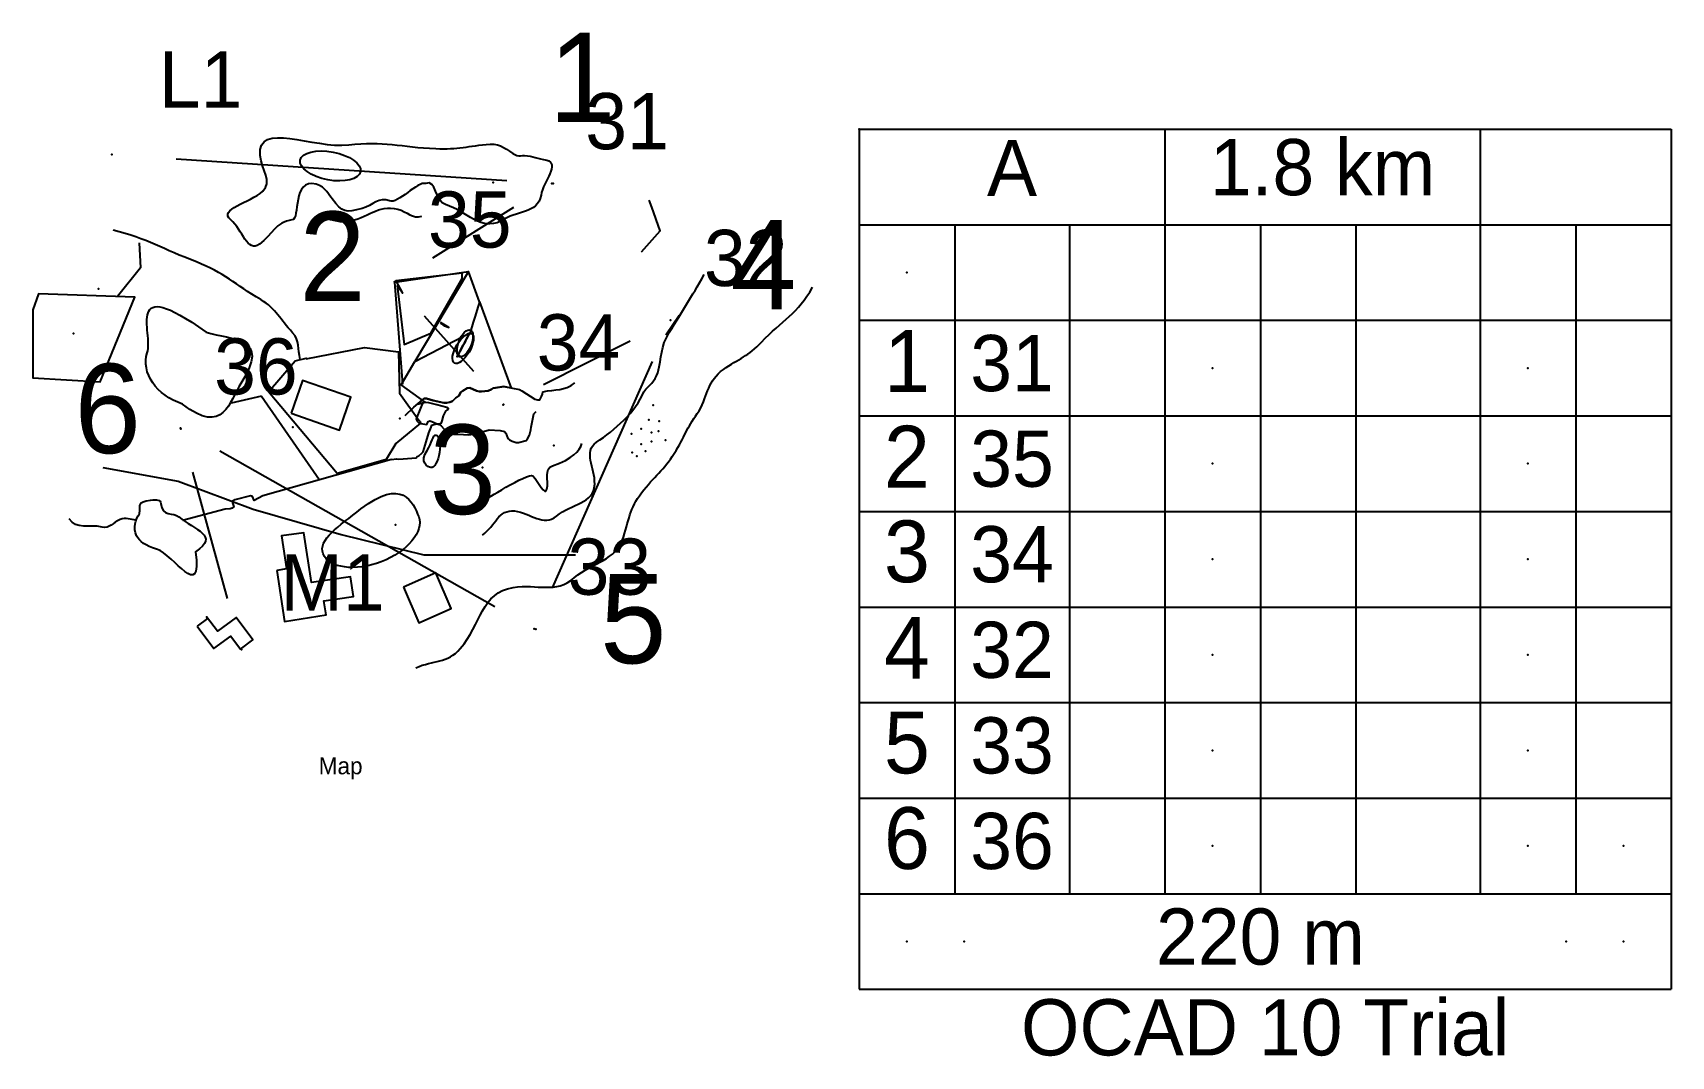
# Model space of a CAD drawing. Extents: x -322 to 1222, y -478 to 486.
import ezdxf

# ---------------------------------------------------------------- set-up
doc = ezdxf.new("R2010")
doc.units = 0

msp = doc.modelspace()

# ---------------------------------------------------------------- linework, layer by layer
at = {"layer": '101000'}
for points, knots in [([(102, 12.6), (114, 21.6), (117, 37.2), (132, 35.4), (147.75, 33.45), (159.3, 20.25), (171.6, 30.6), (186, 42.6), (206.7, 41.85), (207.6, 60.6), (208.2, 76.35), (196.2, 91.2), (209.4, 100.2), (226.05, 111.45), (246.6, 128.55), (253.8, 147.6), (259.05, 154.35), (264.45, 156.75), (267, 165.6), (271.2, 180.6), (269.4, 189.9), (277.8, 203.4), (291.15, 225), (298.05, 235.8), (310.8, 258)], [0, 0, 0, 0, 1, 1, 1, 2, 2, 2, 3, 3, 3, 4, 4, 4, 5, 5, 5, 6, 6, 6, 7, 7, 7, 8, 8, 8, 8]), ([(39, -112.2), (55.8, -105), (69, -108.15), (81, -94.2), (100.8, -71.25), (100.65, -41.4), (130.8, -36.6), (153.75, -33), (170.7, -42.9), (188.4, -27.6), (206.55, -12), (227.4, -12.15), (234.6, 10.8), (240.3, 29.25), (241.5, 40.2), (253.8, 55.2), (265.95, 70.05), (274.5, 75.75), (284.4, 92.4), (292.95, 107.25), (295.65, 115.8), (306, 129.6), (314.55, 145.35), (313.95, 158.1), (328.8, 168.6), (343.2, 178.8), (352.65, 181.35), (364.8, 194.4), (384, 214.95), (399.15, 221.25), (412.8, 246)], [0, 0, 0, 0, 1, 1, 1, 2, 2, 2, 3, 3, 3, 4, 4, 4, 5, 5, 5, 6, 6, 6, 7, 7, 7, 8, 8, 8, 9, 9, 9, 10, 10, 10, 10]), ([(58.2, 106.8), (54.9, 107.4), (54.45, 99.45), (49.8, 92.4), (42, 81.6), (50.1, 76.65), (53.4, 76.2), (56.4, 75.6), (60.15, 82.2), (61.5, 90.45), (62.85, 99), (61.2, 106.35), (58.2, 106.8)], [0, 0, 0, 0, 1, 1, 1, 2, 2, 2, 3, 3, 3, 4, 4, 4, 4]), ([(-48.15, -4.95), (-42.75, -18.6), (-18.15, -21.9), (6.6, -12.45), (31.2, -2.85), (47.1, 16.2), (41.85, 29.85), (36.6, 43.5), (26.4, 67.8), (-12.6, 37.35), (-33.45, 20.7), (-53.4, 8.7), (-48.15, -4.95)], [0, 0, 0, 0, 1, 1, 1, 2, 2, 2, 3, 3, 3, 4, 4, 4, 4])]:
    msp.add_open_spline(points, degree=3, knots=knots, dxfattribs=at)
at = {"layer": '102000'}
msp.add_open_spline([(48.45, 343.65), (58.05, 348.3), (57.45, 326.7), (67.05, 323.85), (87.9, 317.55), (99.45, 298.95), (119.25, 308.25), (133.65, 318.75), (154.05, 314.85), (157.05, 332.85), (159.15, 346.05), (175.35, 362.4), (162.45, 365.85), (153.45, 366.75), (149.7, 370.05), (141.45, 370.05), (138.45, 370.05), (137.1, 369.6), (134.25, 370.05), (123.9, 375.45), (119.4, 381.6), (109.05, 380.85), (88.65, 379.05), (78.45, 375.75), (58.05, 376.65), (25.05, 378), (8.4, 384.15), (-24.15, 380.25), (-57.6, 376.05), (-110.55, 403.5), (-107.55, 370.05), (-106.5, 356.55), (-95.25, 345.45), (-105.15, 336.45), (-117.15, 325.65), (-147.6, 319.8), (-135.15, 309.45), (-124.35, 300.3), (-119.55, 278.1), (-108.15, 286.65), (-96, 295.65), (-92.85, 307.8), (-77.55, 309.45), (-69.3, 310.05), (-78.15, 349.05), (-54.75, 343.05), (-45.75, 340.65), (-42.15, 331.65), (-39.75, 329.25), (-29.7, 316.5), (-27.3, 315.75), (-11.55, 320.25), (-1.35, 323.1), (4.35, 331.5), (14.25, 327.45), (22.2, 324), (40.8, 346.5), (48.45, 343.65)], degree=3, knots=[0, 0, 0, 0, 1, 1, 1, 2, 2, 2, 3, 3, 3, 4, 4, 4, 5, 5, 5, 6, 6, 6, 7, 7, 7, 8, 8, 8, 9, 9, 9, 10, 10, 10, 11, 11, 11, 12, 12, 12, 13, 13, 13, 14, 14, 14, 15, 15, 15, 16, 16, 16, 17, 17, 17, 18, 18, 18, 19, 19, 19, 19], dxfattribs=at)
msp.add_open_spline([(48.45, 343.65), (58.05, 348.3), (57.45, 326.7), (67.05, 323.85), (87.9, 317.55), (99.45, 298.95), (119.25, 308.25), (133.65, 318.75), (154.05, 314.85), (157.05, 332.85), (159.15, 346.05), (175.35, 362.4), (162.45, 365.85), (153.45, 366.75), (149.7, 370.05), (141.45, 370.05), (138.45, 370.05), (137.1, 369.6), (134.25, 370.05), (123.9, 375.45), (119.4, 381.6), (109.05, 380.85), (88.65, 379.05), (78.45, 375.75), (58.05, 376.65), (25.05, 378), (8.4, 384.15), (-24.15, 380.25), (-57.6, 376.05), (-110.55, 403.5), (-107.55, 370.05), (-106.5, 356.55), (-95.25, 345.45), (-105.15, 336.45), (-117.15, 325.65), (-147.6, 319.8), (-135.15, 309.45), (-124.35, 300.3), (-119.55, 278.1), (-108.15, 286.65), (-96, 295.65), (-92.85, 307.8), (-77.55, 309.45), (-69.3, 310.05), (-78.15, 349.05), (-54.75, 343.05), (-45.75, 340.65), (-42.15, 331.65), (-39.75, 329.25), (-29.7, 316.5), (-27.3, 315.75), (-11.55, 320.25), (-1.35, 323.1), (4.35, 331.5), (14.25, 327.45), (22.2, 324), (40.8, 346.5), (48.45, 343.65)], degree=3, knots=[0, 0, 0, 0, 1, 1, 1, 2, 2, 2, 3, 3, 3, 4, 4, 4, 5, 5, 5, 6, 6, 6, 7, 7, 7, 8, 8, 8, 9, 9, 9, 10, 10, 10, 11, 11, 11, 12, 12, 12, 13, 13, 13, 14, 14, 14, 15, 15, 15, 16, 16, 16, 17, 17, 17, 18, 18, 18, 19, 19, 19, 19], dxfattribs=at)
at = {"layer": '103000'}
msp.add_open_spline([(108, 48.6), (99.6, 42.6), (145.2, 72.3), (149.4, 68.4), (154.65, 63.3), (160.8, 48.6), (162.6, 55.8), (164.7, 64.65), (159.3, 74.85), (168, 78), (187.2, 84.6), (193.05, 91.65), (195.6, 99)], degree=3, knots=[0, 0, 0, 0, 1, 1, 1, 2, 2, 2, 3, 3, 3, 4, 4, 4, 4], dxfattribs=at)
at = {"layer": '106000'}
msp.add_open_spline([(-51.15, 312.45), (-40.95, 310.65), (-35.85, 306.9), (-25.35, 308.25), (-6, 310.5), (3.15, 324.6), (22.05, 319.65), (31.2, 317.1), (35.7, 310.2), (44.85, 313.05)], degree=3, knots=[0, 0, 0, 0, 1, 1, 1, 2, 2, 2, 3, 3, 3, 3], dxfattribs=at)
at = {"layer": '116000'}
msp.add_point((-182.55, 113.25), dxfattribs=at)
at = {"layer": '14003'}
msp.add_point((555.75, -370.05), dxfattribs=at)
msp.add_point((555.75, -370.05), dxfattribs=at)
msp.add_point((555.75, -370.05), dxfattribs=at)
msp.add_point((555.75, -370.05), dxfattribs=at)
at = {"layer": '15001'}
msp.add_point((501.75, 259.95), dxfattribs=at)
msp.add_point((501.75, 259.95), dxfattribs=at)
msp.add_point((501.75, 259.95), dxfattribs=at)
msp.add_point((501.75, 259.95), dxfattribs=at)
at = {"layer": '15002'}
msp.add_point((501.75, -370.05), dxfattribs=at)
msp.add_point((501.75, -370.05), dxfattribs=at)
msp.add_point((501.75, -370.05), dxfattribs=at)
msp.add_point((501.75, -370.05), dxfattribs=at)
at = {"layer": '15003'}
msp.add_point((1176.75, -370.05), dxfattribs=at)
msp.add_point((1176.75, -370.05), dxfattribs=at)
msp.add_point((1176.75, -370.05), dxfattribs=at)
msp.add_point((1176.75, -370.05), dxfattribs=at)
at = {"layer": '15004'}
msp.add_point((1122.75, -370.05), dxfattribs=at)
msp.add_point((1122.75, -370.05), dxfattribs=at)
msp.add_point((1122.75, -370.05), dxfattribs=at)
msp.add_point((1122.75, -370.05), dxfattribs=at)
at = {"layer": '16001'}
for points in [[(456.75, 394.95), (1221.75, 394.95)], [(456.75, 394.95), (1221.75, 394.95)], [(456.75, 394.95), (456.75, 304.95)], [(456.75, 394.95), (1221.75, 394.95)], [(456.75, 394.95), (1221.75, 394.95)], [(456.75, 394.95), (456.75, 304.95)], [(456.75, 394.95), (1221.75, 394.95)], [(456.75, 394.95), (1221.75, 394.95)], [(456.75, 394.95), (456.75, 304.95)], [(456.75, 394.95), (1221.75, 394.95)], [(456.75, 394.95), (1221.75, 394.95)], [(456.75, 394.95), (456.75, 304.95)], [(744.75, 394.95), (744.75, 304.95)], [(744.75, 394.95), (744.75, 304.95)], [(744.75, 394.95), (744.75, 304.95)], [(744.75, 394.95), (744.75, 304.95)], [(1041.75, 394.95), (1041.75, 304.95)], [(1041.75, 394.95), (1041.75, 304.95)], [(1041.75, 394.95), (1041.75, 304.95)], [(1041.75, 394.95), (1041.75, 304.95)], [(1221.75, 394.95), (1221.75, 304.95)], [(1221.75, 394.95), (1221.75, 304.95)], [(1221.75, 394.95), (1221.75, 304.95)], [(1221.75, 394.95), (1221.75, 304.95)], [(456.75, 304.95), (1221.75, 304.95)], [(456.75, 304.95), (1221.75, 304.95)], [(456.75, 304.95), (456.75, 214.95)], [(456.75, 304.95), (1221.75, 304.95)], [(456.75, 304.95), (1221.75, 304.95)], [(456.75, 304.95), (456.75, 214.95)], [(456.75, 304.95), (1221.75, 304.95)], [(456.75, 304.95), (1221.75, 304.95)], [(456.75, 304.95), (456.75, 214.95)], [(456.75, 304.95), (1221.75, 304.95)], [(456.75, 304.95), (1221.75, 304.95)], [(456.75, 304.95), (456.75, 214.95)], [(744.75, 304.95), (744.75, 214.95)], [(744.75, 304.95), (744.75, 214.95)], [(744.75, 304.95), (744.75, 214.95)], [(744.75, 304.95), (744.75, 214.95)], [(1041.75, 304.95), (1041.75, 214.95)], [(1041.75, 304.95), (1041.75, 214.95)], [(1041.75, 304.95), (1041.75, 214.95)], [(1041.75, 304.95), (1041.75, 214.95)], [(1221.75, 304.95), (1221.75, 214.95)], [(1221.75, 304.95), (1221.75, 214.95)], [(1221.75, 304.95), (1221.75, 214.95)], [(1221.75, 304.95), (1221.75, 214.95)], [(456.75, 214.95), (1221.75, 214.95)], [(456.75, 214.95), (456.75, 124.95)], [(456.75, 214.95), (1221.75, 214.95)], [(456.75, 214.95), (456.75, 124.95)], [(456.75, 214.95), (1221.75, 214.95)], [(456.75, 214.95), (456.75, 124.95)], [(456.75, 214.95), (1221.75, 214.95)], [(456.75, 214.95), (456.75, 124.95)], [(744.75, 214.95), (744.75, 124.95)], [(744.75, 214.95), (744.75, 124.95)], [(744.75, 214.95), (744.75, 124.95)], [(744.75, 214.95), (744.75, 124.95)], [(1041.75, 214.95), (1041.75, 124.95)], [(1041.75, 214.95), (1041.75, 124.95)], [(1041.75, 214.95), (1041.75, 124.95)], [(1041.75, 214.95), (1041.75, 124.95)], [(1221.75, 214.95), (1221.75, 124.95)], [(1221.75, 214.95), (1221.75, 124.95)], [(1221.75, 214.95), (1221.75, 124.95)], [(1221.75, 214.95), (1221.75, 124.95)], [(456.75, 124.95), (456.75, 34.95)], [(456.75, 124.95), (456.75, 34.95)], [(456.75, 124.95), (456.75, 34.95)], [(456.75, 124.95), (456.75, 34.95)], [(744.75, 124.95), (744.75, 34.95)], [(744.75, 124.95), (744.75, 34.95)], [(744.75, 124.95), (744.75, 34.95)], [(744.75, 124.95), (744.75, 34.95)], [(1041.75, 124.95), (1041.75, 34.95)], [(1041.75, 124.95), (1041.75, 34.95)], [(1041.75, 124.95), (1041.75, 34.95)], [(1041.75, 124.95), (1041.75, 34.95)], [(1221.75, 124.95), (1221.75, 34.95)], [(1221.75, 124.95), (1221.75, 34.95)], [(1221.75, 124.95), (1221.75, 34.95)], [(1221.75, 124.95), (1221.75, 34.95)], [(456.75, 34.95), (456.75, -55.05)], [(456.75, 34.95), (456.75, -55.05)], [(456.75, 34.95), (456.75, -55.05)], [(456.75, 34.95), (456.75, -55.05)], [(744.75, 34.95), (744.75, -55.05)], [(744.75, 34.95), (744.75, -55.05)], [(744.75, 34.95), (744.75, -55.05)], [(744.75, 34.95), (744.75, -55.05)], [(1041.75, 34.95), (1041.75, -55.05)], [(1041.75, 34.95), (1041.75, -55.05)], [(1041.75, 34.95), (1041.75, -55.05)], [(1041.75, 34.95), (1041.75, -55.05)], [(1221.75, 34.95), (1221.75, -55.05)], [(1221.75, 34.95), (1221.75, -55.05)], [(1221.75, 34.95), (1221.75, -55.05)], [(1221.75, 34.95), (1221.75, -55.05)], [(456.75, -55.05), (1221.75, -55.05)], [(456.75, -55.05), (456.75, -145.05)], [(456.75, -55.05), (1221.75, -55.05)], [(456.75, -55.05), (456.75, -145.05)], [(456.75, -55.05), (1221.75, -55.05)], [(456.75, -55.05), (456.75, -145.05)], [(456.75, -55.05), (1221.75, -55.05)], [(456.75, -55.05), (456.75, -145.05)], [(744.75, -55.05), (744.75, -145.05)], [(744.75, -55.05), (744.75, -145.05)], [(744.75, -55.05), (744.75, -145.05)], [(744.75, -55.05), (744.75, -145.05)], [(1041.75, -55.05), (1041.75, -145.05)], [(1041.75, -55.05), (1041.75, -145.05)], [(1041.75, -55.05), (1041.75, -145.05)], [(1041.75, -55.05), (1041.75, -145.05)], [(1221.75, -55.05), (1221.75, -145.05)], [(1221.75, -55.05), (1221.75, -145.05)], [(1221.75, -55.05), (1221.75, -145.05)], [(1221.75, -55.05), (1221.75, -145.05)], [(456.75, -145.05), (456.75, -235.05)], [(456.75, -145.05), (456.75, -235.05)], [(456.75, -145.05), (456.75, -235.05)], [(456.75, -145.05), (456.75, -235.05)], [(744.75, -145.05), (744.75, -235.05)], [(744.75, -145.05), (744.75, -235.05)], [(744.75, -145.05), (744.75, -235.05)], [(744.75, -145.05), (744.75, -235.05)], [(1041.75, -145.05), (1041.75, -235.05)], [(1041.75, -145.05), (1041.75, -235.05)], [(1041.75, -145.05), (1041.75, -235.05)], [(1041.75, -145.05), (1041.75, -235.05)], [(1221.75, -145.05), (1221.75, -235.05)], [(1221.75, -145.05), (1221.75, -235.05)], [(1221.75, -145.05), (1221.75, -235.05)], [(1221.75, -145.05), (1221.75, -235.05)], [(456.75, -235.05), (456.75, -325.05)], [(456.75, -235.05), (456.75, -325.05)], [(456.75, -235.05), (456.75, -325.05)], [(456.75, -235.05), (456.75, -325.05)], [(744.75, -235.05), (744.75, -325.05)], [(744.75, -235.05), (744.75, -325.05)], [(744.75, -235.05), (744.75, -325.05)], [(744.75, -235.05), (744.75, -325.05)], [(1041.75, -235.05), (1041.75, -325.05)], [(1041.75, -235.05), (1041.75, -325.05)], [(1041.75, -235.05), (1041.75, -325.05)], [(1041.75, -235.05), (1041.75, -325.05)], [(1221.75, -235.05), (1221.75, -325.05)], [(1221.75, -235.05), (1221.75, -325.05)], [(1221.75, -235.05), (1221.75, -325.05)], [(1221.75, -235.05), (1221.75, -325.05)], [(456.75, -325.05), (1221.75, -325.05)], [(456.75, -325.05), (456.75, -415.05)], [(456.75, -325.05), (1221.75, -325.05)], [(456.75, -325.05), (456.75, -415.05)], [(456.75, -325.05), (1221.75, -325.05)], [(456.75, -325.05), (456.75, -415.05)], [(456.75, -325.05), (1221.75, -325.05)], [(456.75, -325.05), (456.75, -415.05)], [(1221.75, -325.05), (1221.75, -415.05)], [(1221.75, -325.05), (1221.75, -415.05)], [(1221.75, -325.05), (1221.75, -415.05)], [(1221.75, -325.05), (1221.75, -415.05)], [(456.75, -415.05), (1221.75, -415.05)], [(456.75, -415.05), (1221.75, -415.05)], [(456.75, -415.05), (1221.75, -415.05)], [(456.75, -415.05), (1221.75, -415.05)]]:
    msp.add_lwpolyline(points, dxfattribs=at)
at = {"layer": '16002'}
for points in [[(546.75, 304.95), (546.75, 214.95)], [(546.75, 304.95), (546.75, 214.95)], [(546.75, 304.95), (546.75, 214.95)], [(546.75, 304.95), (546.75, 214.95)], [(654.75, 304.95), (654.75, 214.95)], [(654.75, 304.95), (654.75, 214.95)], [(654.75, 304.95), (654.75, 214.95)], [(654.75, 304.95), (654.75, 214.95)], [(834.75, 304.95), (834.75, 214.95)], [(834.75, 304.95), (834.75, 214.95)], [(834.75, 304.95), (834.75, 214.95)], [(834.75, 304.95), (834.75, 214.95)], [(924.75, 304.95), (924.75, 214.95)], [(924.75, 304.95), (924.75, 214.95)], [(924.75, 304.95), (924.75, 214.95)], [(924.75, 304.95), (924.75, 214.95)], [(1131.75, 304.95), (1131.75, 214.95)], [(1131.75, 304.95), (1131.75, 214.95)], [(1131.75, 304.95), (1131.75, 214.95)], [(1131.75, 304.95), (1131.75, 214.95)], [(546.75, 214.95), (546.75, 124.95)], [(546.75, 214.95), (546.75, 124.95)], [(546.75, 214.95), (546.75, 124.95)], [(546.75, 214.95), (546.75, 124.95)], [(654.75, 214.95), (654.75, 124.95)], [(654.75, 214.95), (654.75, 124.95)], [(654.75, 214.95), (654.75, 124.95)], [(654.75, 214.95), (654.75, 124.95)], [(834.75, 214.95), (834.75, 124.95)], [(834.75, 214.95), (834.75, 124.95)], [(834.75, 214.95), (834.75, 124.95)], [(834.75, 214.95), (834.75, 124.95)], [(924.75, 214.95), (924.75, 124.95)], [(924.75, 214.95), (924.75, 124.95)], [(924.75, 214.95), (924.75, 124.95)], [(924.75, 214.95), (924.75, 124.95)], [(1131.75, 214.95), (1131.75, 124.95)], [(1131.75, 214.95), (1131.75, 124.95)], [(1131.75, 214.95), (1131.75, 124.95)], [(1131.75, 214.95), (1131.75, 124.95)], [(456.75, 124.95), (1221.75, 124.95)], [(456.75, 124.95), (1221.75, 124.95)], [(456.75, 124.95), (1221.75, 124.95)], [(456.75, 124.95), (1221.75, 124.95)], [(546.75, 124.95), (546.75, 34.95)], [(546.75, 124.95), (546.75, 34.95)], [(546.75, 124.95), (546.75, 34.95)], [(546.75, 124.95), (546.75, 34.95)], [(654.75, 124.95), (654.75, 34.95)], [(654.75, 124.95), (654.75, 34.95)], [(654.75, 124.95), (654.75, 34.95)], [(654.75, 124.95), (654.75, 34.95)], [(834.75, 124.95), (834.75, 34.95)], [(834.75, 124.95), (834.75, 34.95)], [(834.75, 124.95), (834.75, 34.95)], [(834.75, 124.95), (834.75, 34.95)], [(924.75, 124.95), (924.75, 34.95)], [(924.75, 124.95), (924.75, 34.95)], [(924.75, 124.95), (924.75, 34.95)], [(924.75, 124.95), (924.75, 34.95)], [(1131.75, 124.95), (1131.75, 34.95)], [(1131.75, 124.95), (1131.75, 34.95)], [(1131.75, 124.95), (1131.75, 34.95)], [(1131.75, 124.95), (1131.75, 34.95)], [(456.75, 34.95), (1221.75, 34.95)], [(456.75, 34.95), (1221.75, 34.95)], [(456.75, 34.95), (1221.75, 34.95)], [(456.75, 34.95), (1221.75, 34.95)], [(546.75, 34.95), (546.75, -55.05)], [(546.75, 34.95), (546.75, -55.05)], [(546.75, 34.95), (546.75, -55.05)], [(546.75, 34.95), (546.75, -55.05)], [(654.75, 34.95), (654.75, -55.05)], [(654.75, 34.95), (654.75, -55.05)], [(654.75, 34.95), (654.75, -55.05)], [(654.75, 34.95), (654.75, -55.05)], [(834.75, 34.95), (834.75, -55.05)], [(834.75, 34.95), (834.75, -55.05)], [(834.75, 34.95), (834.75, -55.05)], [(834.75, 34.95), (834.75, -55.05)], [(924.75, 34.95), (924.75, -55.05)], [(924.75, 34.95), (924.75, -55.05)], [(924.75, 34.95), (924.75, -55.05)], [(924.75, 34.95), (924.75, -55.05)], [(1131.75, 34.95), (1131.75, -55.05)], [(1131.75, 34.95), (1131.75, -55.05)], [(1131.75, 34.95), (1131.75, -55.05)], [(1131.75, 34.95), (1131.75, -55.05)], [(546.75, -55.05), (546.75, -145.05)], [(546.75, -55.05), (546.75, -145.05)], [(546.75, -55.05), (546.75, -145.05)], [(546.75, -55.05), (546.75, -145.05)], [(654.75, -55.05), (654.75, -145.05)], [(654.75, -55.05), (654.75, -145.05)], [(654.75, -55.05), (654.75, -145.05)], [(654.75, -55.05), (654.75, -145.05)], [(834.75, -55.05), (834.75, -145.05)], [(834.75, -55.05), (834.75, -145.05)], [(834.75, -55.05), (834.75, -145.05)], [(834.75, -55.05), (834.75, -145.05)], [(924.75, -55.05), (924.75, -145.05)], [(924.75, -55.05), (924.75, -145.05)], [(924.75, -55.05), (924.75, -145.05)], [(924.75, -55.05), (924.75, -145.05)], [(1131.75, -55.05), (1131.75, -145.05)], [(1131.75, -55.05), (1131.75, -145.05)], [(1131.75, -55.05), (1131.75, -145.05)], [(1131.75, -55.05), (1131.75, -145.05)], [(456.75, -145.05), (1221.75, -145.05)], [(456.75, -145.05), (1221.75, -145.05)], [(456.75, -145.05), (1221.75, -145.05)], [(456.75, -145.05), (1221.75, -145.05)], [(546.75, -145.05), (546.75, -235.05)], [(546.75, -145.05), (546.75, -235.05)], [(546.75, -145.05), (546.75, -235.05)], [(546.75, -145.05), (546.75, -235.05)], [(654.75, -145.05), (654.75, -235.05)], [(654.75, -145.05), (654.75, -235.05)], [(654.75, -145.05), (654.75, -235.05)], [(654.75, -145.05), (654.75, -235.05)], [(834.75, -145.05), (834.75, -235.05)], [(834.75, -145.05), (834.75, -235.05)], [(834.75, -145.05), (834.75, -235.05)], [(834.75, -145.05), (834.75, -235.05)], [(924.75, -145.05), (924.75, -235.05)], [(924.75, -145.05), (924.75, -235.05)], [(924.75, -145.05), (924.75, -235.05)], [(924.75, -145.05), (924.75, -235.05)], [(1131.75, -145.05), (1131.75, -235.05)], [(1131.75, -145.05), (1131.75, -235.05)], [(1131.75, -145.05), (1131.75, -235.05)], [(1131.75, -145.05), (1131.75, -235.05)], [(456.75, -235.05), (1221.75, -235.05)], [(456.75, -235.05), (1221.75, -235.05)], [(456.75, -235.05), (1221.75, -235.05)], [(456.75, -235.05), (1221.75, -235.05)], [(546.75, -235.05), (546.75, -325.05)], [(546.75, -235.05), (546.75, -325.05)], [(546.75, -235.05), (546.75, -325.05)], [(546.75, -235.05), (546.75, -325.05)], [(654.75, -235.05), (654.75, -325.05)], [(654.75, -235.05), (654.75, -325.05)], [(654.75, -235.05), (654.75, -325.05)], [(654.75, -235.05), (654.75, -325.05)], [(834.75, -235.05), (834.75, -325.05)], [(834.75, -235.05), (834.75, -325.05)], [(834.75, -235.05), (834.75, -325.05)], [(834.75, -235.05), (834.75, -325.05)], [(924.75, -235.05), (924.75, -325.05)], [(924.75, -235.05), (924.75, -325.05)], [(924.75, -235.05), (924.75, -325.05)], [(924.75, -235.05), (924.75, -325.05)], [(1131.75, -235.05), (1131.75, -325.05)], [(1131.75, -235.05), (1131.75, -325.05)], [(1131.75, -235.05), (1131.75, -325.05)], [(1131.75, -235.05), (1131.75, -325.05)]]:
    msp.add_lwpolyline(points, dxfattribs=at)
at = {"layer": '201000'}
msp.add_lwpolyline([(287.25, 219.45), (274.65, 200.85)], dxfattribs=at)
at = {"layer": '202000'}
msp.add_point((789.75, -280.05), dxfattribs=at)
msp.add_point((789.75, -280.05), dxfattribs=at)
msp.add_point((789.75, -280.05), dxfattribs=at)
msp.add_point((789.75, -280.05), dxfattribs=at)
at = {"layer": '203000'}
msp.add_lwpolyline([(251.85, 279.45), (269.25, 299.25), (261.45, 321.45), (259.05, 328.05)], dxfattribs=at)
at = {"layer": '205000'}
msp.add_point((168.45, 343.65), dxfattribs=at)
at = {"layer": '207000'}
for p in [(121.8, 135.6), (20.1, 22.35)]:
    msp.add_point(p, dxfattribs=at)
at = {"layer": '208001'}
for p in [(262.8, 135), (251.4, 112.8), (258.6, 121.2), (261, 109.2), (267.6, 110.4), (268.2, 120), (242.4, 108), (251.4, 98.4), (261, 100.8), (274.2, 102), (243, 90.6), (247.2, 87), (255.6, 91.8)]:
    msp.add_point(p, dxfattribs=at)
at = {"layer": '212000'}
msp.add_open_spline([(-69.9, 365.85), (-71.25, 358.5), (-59.55, 350.25), (-43.8, 347.25), (-28.2, 344.25), (-14.25, 347.7), (-12.9, 355.05), (-11.55, 362.1), (-23.25, 370.35), (-38.85, 373.35), (-54.6, 376.35), (-68.55, 372.9), (-69.9, 365.85), (-69.9, 365.85), (-69.9, 365.85), (-69.9, 365.85)], degree=3, knots=[0, 0, 0, 0, 1, 1, 1, 2, 2, 2, 3, 3, 3, 4, 4, 4, 5, 5, 5, 5], dxfattribs=at)
at = {"layer": '216000'}
msp.add_point((789.75, -100.05), dxfattribs=at)
msp.add_point((789.75, -100.05), dxfattribs=at)
msp.add_point((789.75, -100.05), dxfattribs=at)
msp.add_point((789.75, -100.05), dxfattribs=at)
at = {"layer": '218000'}
msp.add_point((789.75, 169.95), dxfattribs=at)
msp.add_point((789.75, 169.95), dxfattribs=at)
msp.add_point((789.75, 169.95), dxfattribs=at)
msp.add_point((789.75, 169.95), dxfattribs=at)
at = {"layer": '219000'}
msp.add_point((789.75, -10.05), dxfattribs=at)
msp.add_point((789.75, -10.05), dxfattribs=at)
msp.add_point((789.75, -10.05), dxfattribs=at)
msp.add_point((789.75, -10.05), dxfattribs=at)
at = {"layer": '241000'}
msp.add_point((789.75, 79.95), dxfattribs=at)
msp.add_point((789.75, 79.95), dxfattribs=at)
msp.add_point((789.75, 79.95), dxfattribs=at)
msp.add_point((789.75, 79.95), dxfattribs=at)
at = {"layer": '260000'}
msp.add_point((789.75, -190.05), dxfattribs=at)
msp.add_point((789.75, -190.05), dxfattribs=at)
msp.add_point((789.75, -190.05), dxfattribs=at)
msp.add_point((789.75, -190.05), dxfattribs=at)
at = {"layer": '302000'}
msp.add_open_spline([(-221.1, 32.85), (-224.7, 27.75), (-227.85, 19.35), (-223.95, 11.85), (-221.25, 6.9), (-215.7, 2.4), (-205.05, -0.6), (-188.4, -5.55), (-162.75, -51.15), (-168.3, -3.15), (-145.35, 12.45), (-169.35, 17.25), (-184.2, 30), (-189.3, 34.35), (-199.95, 29.25), (-201, 42.3), (-201.45, 46.2), (-204.75, 46.05), (-210.9, 45.6), (-223.8, 43.35), (-219.9, 42.3), (-221.1, 32.85), (-221.1, 32.85), (-221.1, 32.85), (-221.1, 32.85)], degree=3, knots=[0, 0, 0, 0, 1, 1, 1, 2, 2, 2, 3, 3, 3, 4, 4, 4, 5, 5, 5, 6, 6, 6, 7, 7, 7, 8, 8, 8, 8], dxfattribs=at)
at = {"layer": '304000'}
msp.add_open_spline([(-223.95, 26.85), (-230.25, 27), (-233.85, 29.85), (-239.55, 27.45), (-246.3, 24.45), (-249.3, 18.45), (-256.35, 20.25), (-268.95, 23.25), (-280.5, 17.25), (-287.55, 28.05)], degree=3, knots=[0, 0, 0, 0, 1, 1, 1, 2, 2, 2, 3, 3, 3, 3], dxfattribs=at)
at = {"layer": '306000'}
for points in [[(16.2, 84), (21, 84.6), (22.95, 84.3), (39.3, 85.5), (40.5, 86.7), (41.85, 87.3), (44.7, 89.7), (45.9, 91.2), (48.9, 100.5), (51.3, 108.9), (53.7, 114.45), (54.3, 116.1), (55.95, 116.7), (59.1, 117.3), (61.05, 116.7), (62.85, 115.5), (65.7, 112.5), (68.1, 109.5), (69.75, 108.3), (74.7, 107.7), (78.9, 107.7), (89.1, 107.1), (96.3, 108.3), (108.3, 111.9), (118.5, 111.3), (122.7, 110.1), (123.9, 108.6), (125.7, 103.5), (127.5, 102.3), (129.75, 101.1), (133.5, 99.9), (135.75, 99.9), (143.1, 101.7), (144.3, 103.35), (146.1, 106.8), (147.3, 111.9), (147.9, 114.3), (150.3, 126.9), (152.4, 129)], [(16.2, 84), (-105, 49.8)], [(-105, 49.8), (-113.1, 45.3), (-114.9, 48.9), (-116.55, 49.5), (-131.4, 45.9), (-133.5, 44.7), (-133.5, 43.05), (-132.3, 39.3), (-133.95, 38.1), (-135.9, 37.5), (-140.4, 37.2), (-180.6, 26.4)]]:
    msp.add_lwpolyline(points, dxfattribs=at)
at = {"layer": '307000'}
for points in [[(-106.2, 143.4), (-135, 136.8)], [(-106.2, 143.4), (-51.6, 64.8)]]:
    msp.add_lwpolyline(points, dxfattribs=at)
at = {"layer": '310000'}
msp.add_open_spline([(-158.55, 203.85), (-236.55, 259.65), (-207.75, 202.95), (-213.9, 184.35), (-220.05, 165.75), (-205.2, 144), (-180.75, 136.05), (-141.75, 105.45), (-136.35, 139.05), (-125.7, 155.4), (-96.75, 200.25), (-134.4, 195.9), (-158.55, 203.85), (-158.55, 203.85), (-158.55, 203.85), (-158.55, 203.85)], degree=3, knots=[0, 0, 0, 0, 1, 1, 1, 2, 2, 2, 3, 3, 3, 4, 4, 4, 5, 5, 5, 5], dxfattribs=at)
at = {"layer": '312000'}
for p in [(24, 122.4), (169.2, 97.2)]:
    msp.add_point(p, dxfattribs=at)
at = {"layer": '403000'}
msp.add_lwpolyline([(-321.75, 224.85), (-321.75, 160.65), (-258.15, 157.05), (-225.75, 236.85), (-316.35, 239.85), (-321.75, 224.85)], close=True, dxfattribs=at)
at = {"layer": '404000'}
for points in [[(38.25, 176.1), (90.6, 203.4), (93.3, 213.3), (95.1, 217.8), (98.1, 228.3), (99.3, 231.9), (99.6, 230.7), (99.15, 232.35), (88.8, 261), (88.8, 261), (38.25, 176.1)], [(38.25, 176.1), (90.6, 203.4), (93.3, 213.3), (95.1, 217.8), (98.1, 228.3), (99.3, 231.9), (99.6, 230.7), (99.15, 232.35), (128.85, 151.05), (128.85, 151.05), (122.1, 152.7), (114.3, 151.5), (112.05, 150.9), (109.95, 149.7), (107.4, 148.5), (101.1, 147.9), (98.7, 147.9), (96.3, 148.5), (89.85, 151.5), (87.45, 150.9), (83.4, 148.5), (81.6, 147.3), (79.5, 143.7), (76.8, 141.9), (73.65, 138.9), (71.1, 137.7), (68.4, 137.1), (65.55, 137.1), (55.5, 139.5), (49.2, 141.3), (47.1, 141.3), (45.3, 140.1), (41.25, 136.65), (40.65, 136.05), (48, 138), (25.2, 154.2), (38.25, 176.1)], [(62.4, 213), (63.3, 211.5), (65.85, 209.7), (68.1, 209.1), (70.2, 208.2)]]:
    msp.add_lwpolyline(points, close=True, dxfattribs=at)
for points in [[(91.8, 202.2), (88.5, 204), (82.35, 199.35), (77.85, 191.7), (73.35, 184.2), (72.3, 176.55), (75.6, 174.6), (78.75, 172.8), (84.9, 177.45), (89.25, 184.95), (93.75, 192.6), (94.8, 200.4), (91.8, 202.2), (91.8, 202.2), (91.8, 202.2), (91.8, 202.2)], [(90.6, 205.8), (87.45, 207), (82.65, 202.35), (79.8, 195.45), (77.1, 188.55), (77.25, 181.8), (80.4, 180.6), (83.25, 179.4), (88.05, 184.05), (90.9, 190.95), (93.6, 197.85), (93.45, 204.6), (90.6, 205.8), (90.6, 205.8), (90.6, 205.8), (90.6, 205.8)], [(89.4, 202.2), (89.4, 202.2), (86.85, 197.25), (83.7, 191.4), (80.55, 185.55), (78, 180.6), (78, 180.6), (78, 180.6), (80.55, 185.55), (83.7, 191.4), (86.85, 197.25), (89.4, 202.2), (89.4, 202.2), (89.4, 202.2), (89.4, 202.2), (89.4, 202.2)]]:
    msp.add_open_spline(points, degree=3, knots=[0, 0, 0, 0, 1, 1, 1, 2, 2, 2, 3, 3, 3, 4, 4, 4, 5, 5, 5, 5], dxfattribs=at)
at = {"layer": '406000'}
for points in [[(21.6, 247.8), (28.2, 192), (53.4, 202.8), (82.8, 254.4), (82.8, 259.2), (20.4, 252), (26.4, 240.6)], [(45.6, 137.4), (40.2, 123.6), (39.3, 121.8), (40.5, 120), (42, 118.5), (43.95, 117.9), (49.5, 116.7), (50.7, 119.7), (52.2, 120.3), (54.15, 119.7), (59.1, 117.3), (61.5, 117.3), (63.3, 118.5), (63.9, 120.15), (65.1, 125.1), (67.5, 129.3), (68.85, 130.5), (69.9, 131.85), (68.25, 132.9), (58.95, 135.3), (51.3, 137.1), (48.6, 137.4)]]:
    msp.add_lwpolyline(points, close=True, dxfattribs=at)
at = {"layer": '416000'}
msp.add_lwpolyline([(27, 154.8), (19.2, 250.8), (88.8, 261)], dxfattribs=at)
at = {"layer": '419000'}
msp.add_point((-283.35, 202.65), dxfattribs=at)
at = {"layer": '501002'}
msp.add_point((1086.75, 169.95), dxfattribs=at)
msp.add_point((1086.75, 169.95), dxfattribs=at)
msp.add_point((1086.75, 169.95), dxfattribs=at)
msp.add_point((1086.75, 169.95), dxfattribs=at)
at = {"layer": '501007'}
msp.add_point((1086.75, -190.05), dxfattribs=at)
msp.add_point((1086.75, -190.05), dxfattribs=at)
msp.add_point((1086.75, -190.05), dxfattribs=at)
msp.add_point((1086.75, -190.05), dxfattribs=at)
at = {"layer": '503000'}
msp.add_open_spline([(-69.75, 178.05), (-72.75, 188.1), (-69.75, 195.6), (-76.95, 203.25), (-88.95, 215.7), (-92.1, 225.6), (-106.95, 234.45), (-131.25, 248.55), (-141.45, 259.8), (-167.55, 269.85), (-199.05, 281.85), (-213.6, 291.75), (-246.15, 299.85)], degree=3, knots=[0, 0, 0, 0, 1, 1, 1, 2, 2, 2, 3, 3, 3, 4, 4, 4, 4], dxfattribs=at)
at = {"layer": '504000'}
msp.add_lwpolyline([(-221.55, 287.85), (-220.35, 264.45), (-241.95, 237.45)], dxfattribs=at)
at = {"layer": '505005'}
msp.add_point((1086.75, -280.05), dxfattribs=at)
msp.add_point((1086.75, -280.05), dxfattribs=at)
msp.add_point((1086.75, -280.05), dxfattribs=at)
msp.add_point((1086.75, -280.05), dxfattribs=at)
at = {"layer": '507000'}
msp.add_lwpolyline([(28.95, 125.4), (37.35, 133.2), (45.3, 140.1), (47.1, 141.3), (49.2, 141.3), (55.5, 139.5), (65.55, 137.1), (68.4, 137.1), (71.1, 137.7), (73.65, 138.9), (76.8, 141.9), (79.5, 143.7), (81.6, 147.3), (83.4, 148.5), (87.45, 150.9), (89.85, 151.5), (96.3, 148.5), (98.7, 147.9), (101.1, 147.9), (107.4, 148.5), (109.95, 149.7), (112.05, 150.9), (114.3, 151.5), (122.1, 152.7), (130.2, 150.9), (136.8, 149.7), (138.9, 148.5), (151.35, 140.7), (153.75, 140.1), (155.85, 140.1), (157.65, 143.1), (158.4, 145.35), (158.7, 147.6)], dxfattribs=at)
msp.add_open_spline([(158.7, 147.6), (170.85, 150.3), (179.1, 148.2), (189, 156)], degree=3, dxfattribs=at)
at = {"layer": '508004'}
msp.add_point((1086.75, -100.05), dxfattribs=at)
msp.add_point((1086.75, -100.05), dxfattribs=at)
msp.add_point((1086.75, -100.05), dxfattribs=at)
msp.add_point((1086.75, -100.05), dxfattribs=at)
at = {"layer": '508005'}
msp.add_point((1086.75, 79.95), dxfattribs=at)
msp.add_point((1086.75, 79.95), dxfattribs=at)
msp.add_point((1086.75, 79.95), dxfattribs=at)
msp.add_point((1086.75, 79.95), dxfattribs=at)
at = {"layer": '511000'}
msp.add_point((1086.75, -10.05), dxfattribs=at)
msp.add_point((1086.75, -10.05), dxfattribs=at)
msp.add_point((1086.75, -10.05), dxfattribs=at)
msp.add_point((1086.75, -10.05), dxfattribs=at)
at = {"layer": '516000'}
msp.add_lwpolyline([(-255.6, 76.2), (-184.8, 63.6), (-114, 37.2), (-31.2, 13.2), (46.8, -6), (189.6, -6)], dxfattribs=at)
at = {"layer": '522000'}
msp.add_lwpolyline([(-91.95, -20.55), (-84.75, -68.55), (-45.45, -62.55), (-47.55, -49.35), (-19.5, -45.15), (-22.35, -26.55), (-59.1, -32.1), (-66.3, 14.85), (-87.3, 11.85), (-82.8, -19.2), (-91.95, -20.55)], dxfattribs=at)
at = {"layer": '526000'}
for points in [[(-78.3, 127.35), (-32.7, 111.6), (-22.2, 142.5), (-67.8, 158.1), (-78.3, 127.35)], [(-166.8, -73.2), (-151.2, -94.2), (-135.3, -82.35), (-126.15, -94.8), (-114.3, -85.95), (-130.2, -64.8), (-147.75, -77.85), (-157.95, -64.35), (-157.05, -66), (-166.8, -73.2)]]:
    msp.add_lwpolyline(points, close=True, dxfattribs=at)
at = {"layer": '527000'}
msp.add_lwpolyline([(-64.35, 178.65), (-9.15, 189.45), (22.65, 185.25), (23.85, 146.25), (41.85, 121.05), (43.35, 119.7), (43.65, 118.05), (20.25, 98.85), (11.25, 83.85), (-34.95, 70.65), (-99.75, 147.45), (-74.55, 176.85), (-64.35, 179.25)], close=True, dxfattribs=at)
at = {"layer": '530000'}
msp.add_lwpolyline([(27.6, -36.3), (42, -70.05), (72.45, -56.4), (57.9, -22.8), (27.6, -36.3)], dxfattribs=at)
at = {"layer": '535000'}
msp.add_point((112.05, 344.85), dxfattribs=at)
at = {"layer": '537000'}
for p in [(102, 76.2), (152.1, -76.05)]:
    msp.add_point(p, dxfattribs=at)
at = {"layer": '538000'}
msp.add_point((-259.95, 244.65), dxfattribs=at)
at = {"layer": '602000'}
msp.add_point((1176.75, -280.05), dxfattribs=at)
msp.add_point((1176.75, -280.05), dxfattribs=at)
msp.add_point((1176.75, -280.05), dxfattribs=at)
msp.add_point((1176.75, -280.05), dxfattribs=at)
at = {"layer": '701000'}
msp.add_point((-247.2, 370.95), dxfattribs=at)
msp.add_point((-247.2, 370.95), dxfattribs=at)
msp.add_point((-247.2, 370.95), dxfattribs=at)
msp.add_point((-247.2, 370.95), dxfattribs=at)
msp.add_point((-247.2, 370.95), dxfattribs=at)
at = {"layer": '702000'}
for p in [(167.25, 343.8), (167.25, 343.8), (19.05, 251.1), (19.05, 251.1), (279, 214.95), (279, 214.95), (121.5, 135.45), (121.5, 135.45), (-182.4, 112.8), (-182.4, 112.8), (150.6, -75.75), (150.6, -75.75)]:
    msp.add_point(p, dxfattribs=at)
at = {"layer": '704000'}
for points in [[(-186.6, 366.9), (124.8, 346.5)], [(131.25, 321.15), (54.9, 273.6)], [(47.1, 219.3), (93.3, 167.1)], [(159.3, 154.5), (241.05, 195.75)], [(261.75, 176.1), (167.7, -37.05)], [(113.55, -54.9), (-145.5, 91.8)], [(-171.15, 71.85), (-138.6, -46.95)]]:
    msp.add_lwpolyline(points, dxfattribs=at)
at = {"layer": '706000'}
msp.add_point((-125.25, -95.1), dxfattribs=at)
at = {"layer": '712000'}
msp.add_point((-76.8, 114.3), dxfattribs=at)
at = {"layer": '720000'}
msp.add_point((456.75, 394.95), dxfattribs=at)

# ---------------------------------------------------------------- texts
at = {"insert": (-52.35, -217.35), "char_height": 15.87, "attachment_point": 7}
msp.add_mtext('Map', dxfattribs=at)
at = {"layer": '17001', "char_height": 58.21, "attachment_point": 8}
for s, insert in [('1', (501.75, 147.45)), ('1', (501.75, 147.45)), ('1', (501.75, 147.45)), ('1', (501.75, 147.45)), ('2', (501.75, 57.45)), ('2', (501.75, 57.45)), ('2', (501.75, 57.45)), ('2', (501.75, 57.45)), ('3', (501.75, -32.55)), ('3', (501.75, -32.55)), ('3', (501.75, -32.55)), ('3', (501.75, -32.55)), ('4', (501.75, -122.55)), ('4', (501.75, -122.55)), ('4', (501.75, -122.55)), ('4', (501.75, -122.55)), ('5', (501.75, -212.55)), ('5', (501.75, -212.55)), ('5', (501.75, -212.55)), ('5', (501.75, -212.55)), ('6', (501.75, -302.55)), ('6', (501.75, -302.55)), ('6', (501.75, -302.55)), ('6', (501.75, -302.55))]:
    msp.add_mtext(s, dxfattribs=dict(at, insert=insert))
at = {"layer": '17002', "char_height": 52.92, "attachment_point": 8}
for s, insert in [('31', (600.75, 147.45)), ('31', (600.75, 147.45)), ('31', (600.75, 147.45)), ('31', (600.75, 147.45)), ('35', (600.75, 57.45)), ('35', (600.75, 57.45)), ('35', (600.75, 57.45)), ('35', (600.75, 57.45)), ('34', (600.75, -32.55)), ('34', (600.75, -32.55)), ('34', (600.75, -32.55)), ('34', (600.75, -32.55)), ('32', (600.75, -122.55)), ('32', (600.75, -122.55)), ('32', (600.75, -122.55)), ('32', (600.75, -122.55)), ('33', (600.75, -212.55)), ('33', (600.75, -212.55)), ('33', (600.75, -212.55)), ('33', (600.75, -212.55)), ('36', (600.75, -302.55)), ('36', (600.75, -302.55)), ('36', (600.75, -302.55)), ('36', (600.75, -302.55)), ('OCAD 10 Trial', (839.25, -478.05)), ('OCAD 10 Trial', (839.25, -478.05)), ('OCAD 10 Trial', (839.25, -478.05))]:
    msp.add_mtext(s, dxfattribs=dict(at, insert=insert))
at = {"layer": '17003', "char_height": 52.92, "attachment_point": 8}
for s, insert in [('1.8 km', (893.25, 331.95)), ('1.8 km', (893.25, 331.95)), ('1.8 km', (893.25, 331.95)), ('1.8 km', (893.25, 331.95)), ('A', (600.75, 331.95)), ('A', (600.75, 331.95)), ('A', (600.75, 331.95)), ('A', (600.75, 331.95))]:
    msp.add_mtext(s, dxfattribs=dict(at, insert=insert))
at = {"layer": '17004', "insert": (834.75, -392.55), "char_height": 52.92, "attachment_point": 8}
msp.add_mtext('220 m', dxfattribs=at)
msp.add_mtext('220 m', dxfattribs=at)
msp.add_mtext('220 m', dxfattribs=at)
msp.add_mtext('220 m', dxfattribs=at)
at = {"layer": '703000', "char_height": 84.14, "attachment_point": 7}
for s, insert in [('1', (164.55, 401.55)), ('2', (-70.65, 233.1)), ('4', (335.25, 225.3)), ('6', (-282.45, 88.65)), ('3', (52.05, 31.35)), ('5', (212.7, -109.2))]:
    msp.add_mtext(s, dxfattribs=dict(at, insert=insert))
at = {"layer": '703001', "char_height": 52.92, "attachment_point": 7}
for s, insert in [('L1', (-202.95, 415.2)), ('31', (198.75, 375.3)), ('35', (50.55, 282.6)), ('32', (310.5, 246.45)), ('34', (153, 166.95)), ('36', (-150.9, 144.3)), ('33', (182.1, -44.25)), ('M1', (-88.5, -58.35))]:
    msp.add_mtext(s, dxfattribs=dict(at, insert=insert))

doc.saveas('drawing.dxf')
